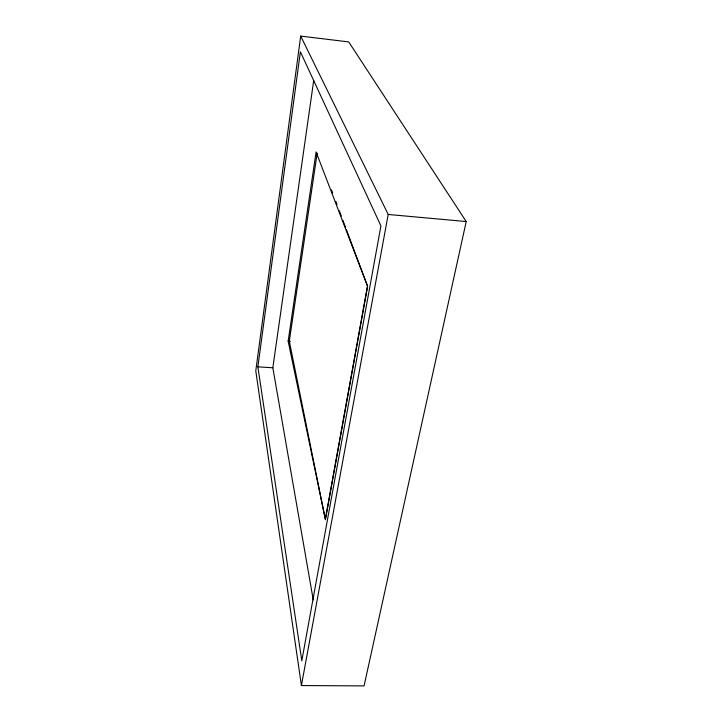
<?xml version="1.0" encoding="UTF-8"?>
<svg xmlns="http://www.w3.org/2000/svg" width="722" height="722" viewBox="0 0 722 722"><rect width="100%" height="100%" fill="white"/><g stroke="black" fill="none" stroke-linecap="round" stroke-linejoin="round"><path stroke-width="1.08" d="M300.704 36.1L255.778 370.864L301.408 685.548L364.068 685.9L466.222 221.546L348.726 41.912L300.704 36.1L388.21 214.461L301.408 685.548M257.871 366.848L300.388 51.803L380.927 225.914L301.805 660.811L257.871 366.848L272.835 367.778L313.258 599.937M272.835 367.778L313.691 80.548M288.15 341.163L316.092 151.963L367.48 286.002L325.324 519.235L288.15 341.163L290.37 341.307M317.184 153.163L289.305 341.181L325.423 519.714L367.615 286.372L346.407 229.704M388.21 214.461L466.222 221.546M331.488 189.832L332.661 192.973M335.802 201.375L336.984 204.525M339.34 210.815L341.307 216.068M342.878 220.264L345.621 227.61"/></g></svg>
